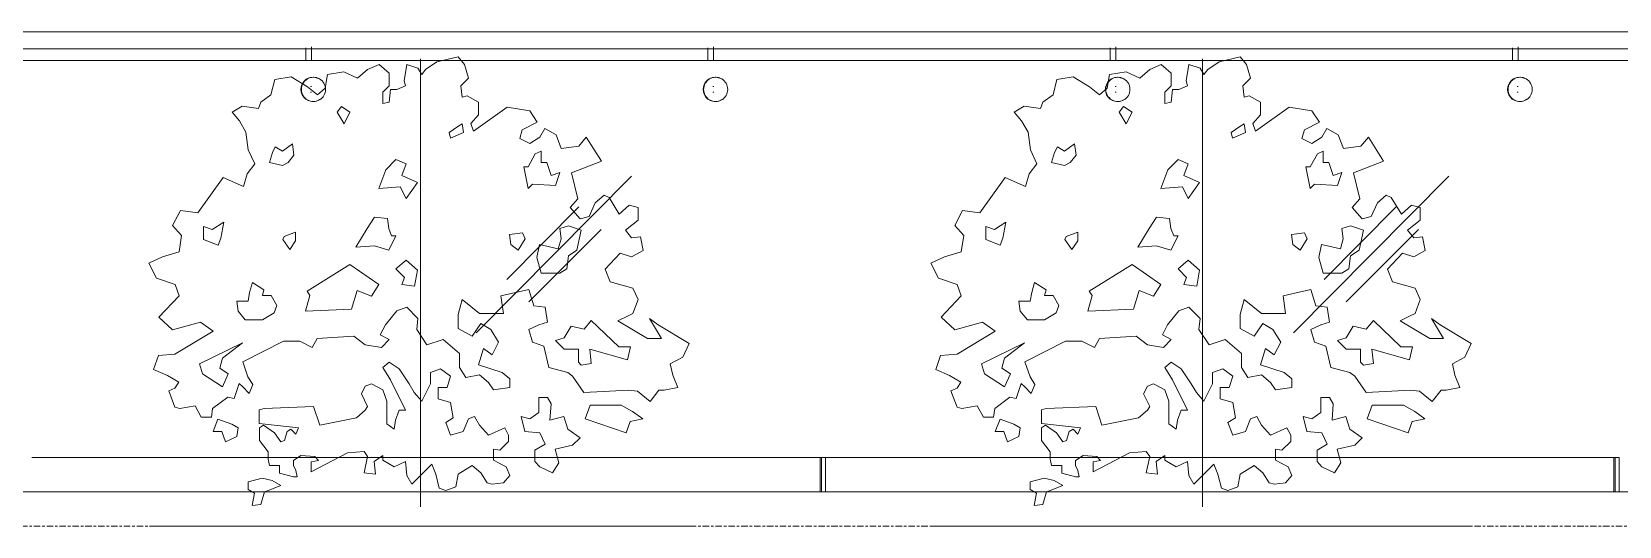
# Model space of a CAD drawing. Header units: millimetres. Extents: x -10599 to 108788, y -9455 to 93550.
# Drawn here: x 44720 to 48639, y 18600 to 19821 of the extents above; entities that cross this region are included whole.
import ezdxf

# ---------------------------------------------------------------- set-up
doc = ezdxf.new("R2010")
doc.units = ezdxf.units.MM
doc.linetypes.add('Centre', pattern=[31.75, 6.35, -4.7625, 15.875, -4.7625])
for name, color, linetype, lineweight in [('G-IMPT', 8, 'Continuous', 5), ('KINH', 152, 'Continuous', 5), ('L-SITE', 91, 'Continuous', 5), ('NET THAY 1', 41, 'Continuous', 5), ('NET THAY 2', 55, 'Continuous', 5), ('TRUC', 225, 'Continuous', 5)]:
    doc.layers.add(name, color=color, linetype=linetype, lineweight=lineweight)

# ---------------------------------------------------------------- blocks, each defined once
blk = doc.blocks.new('Railing - NBS_RailInfillPnl_Post-V79-MẶT ĐỨNG 1-14')
at = {"layer": 'NET THAY 2'}
for p, q in [((42747.3, 18685), (42747.3, 18770)), ((42760.3, 18770), (42750.4, 18770)), ((42750.4, 18770), (42750.4, 18685)), ((42760.3, 18685), (42760.3, 18770))]:
    blk.add_line(p, q, dxfattribs=at)
blk = doc.blocks.new('Railing - Railing-1506754-MẶT ĐỨNG 1-14')
at = {"layer": 'NET THAY 1'}
blk.add_line((41000.5, 18685), (58462.4, 18685), dxfattribs=at)
for p in [(3918.8, 0), (5878.2, 0)]:
    blk.add_blockref('Railing - NBS_RailInfillPnl_Post-V79-MẶT ĐỨNG 1-14', p)
blk = doc.blocks.new('Top Rail Type - Top Rail_Internal_-1506755-MẶT ĐỨNG 1-14')
at = {"layer": 'NET THAY 1'}
for p, q in [((41000.5, 19750), (58441, 19750)), ((44719.7, 18770), (46669.2, 18770)), ((46679.1, 18770), (48628.6, 18770))]:
    blk.add_line(p, q, dxfattribs=at)
blk = doc.blocks.new('Handrail Type - Handrail_Internal_-1506756-MẶT ĐỨNG 1-14')
at = {"layer": 'NET THAY 1'}
for p, q in [((58338.7, 19821.2), (41000.5, 19821.2)), ((41000.5, 19778.8), (58338.7, 19778.8))]:
    blk.add_line(p, q, dxfattribs=at)
blk = doc.blocks.new('ALB-RAILING 32 - ALB-BALUSTER-V83-MẶT ĐỨNG 1-14')
at = {"layer": 'NET THAY 1'}
for p, q in [((50360.5, 19781.6), (50360.5, 19750)), ((50374.5, 19750), (50374.5, 19783.8)), ((50375, 19685.8), (50372.7, 19685.8)), ((50379.6, 19708.8), (50378.5, 19708.8)), ((50372.7, 19671.8), (50375, 19671.8)), ((50378.5, 19648.8), (50379.6, 19648.8))]:
    blk.add_line(p, q, dxfattribs=at)
for centre, start_param, end_param in [((50378.5, 19678.8), 0, 1.570796), ((50378.5, 19678.8), 1.570796, 3.403392), ((50379.6, 19678.8), 4.712389, 7.853982), ((50379.6, 19678.8), 1.570796, 4.712389), ((50378.5, 19678.8), 5.832651, 6.210121), ((50378.5, 19678.8), 3.544542, 3.785841)]:
    blk.add_ellipse(centre, major_axis=(0, 30), ratio=0.992899, start_param=start_param, end_param=end_param, dxfattribs=at)
blk = doc.blocks.new('ALB-RAILING 32 - ALB-BALUSTER-V84-MẶT ĐỨNG 1-14')
at = {"layer": 'NET THAY 1'}
for p, q in [((46388.9, 19781.6), (46388.9, 19750)), ((46402.9, 19779.3), (46402.9, 19783.8)), ((46402.9, 19750), (46402.9, 19779)), ((46403.5, 19685.8), (46401.1, 19685.8)), ((46408, 19708.8), (46406.9, 19708.8)), ((46401.1, 19671.8), (46403.5, 19671.8)), ((46406.9, 19648.8), (46408, 19648.8))]:
    blk.add_line(p, q, dxfattribs=at)
for centre, start_param, end_param in [((46406.9, 19678.8), 0, 1.570796), ((46406.9, 19678.8), 1.570796, 3.403392), ((46408, 19678.8), 4.712389, 7.853982), ((46408, 19678.8), 1.570796, 4.712389), ((46406.9, 19678.8), 5.832651, 6.210121), ((46406.9, 19678.8), 3.544542, 3.785841)]:
    blk.add_ellipse(centre, major_axis=(0, 30), ratio=0.992899, start_param=start_param, end_param=end_param, dxfattribs=at)
blk = doc.blocks.new('ALB-RAILING 32 - ALB-BALUSTER-V85-MẶT ĐỨNG 1-14')
at = {"layer": 'NET THAY 1'}
for p, q in [((45396, 19781.6), (45396, 19750)), ((45410, 19779.3), (45410, 19783.8)), ((45410, 19750), (45410, 19779)), ((45410.6, 19685.8), (45408.2, 19685.8)), ((45415.1, 19708.8), (45414, 19708.8)), ((45408.2, 19671.8), (45410.6, 19671.8)), ((45414, 19648.8), (45415.1, 19648.8))]:
    blk.add_line(p, q, dxfattribs=at)
for centre, start_param, end_param in [((45414, 19678.8), 0, 1.570796), ((45414, 19678.8), 1.570796, 3.403392), ((45415.1, 19678.8), 4.712389, 7.853982), ((45415.1, 19678.8), 1.570796, 4.712389), ((45414, 19678.8), 5.832651, 6.210121), ((45414, 19678.8), 3.544542, 3.785841)]:
    blk.add_ellipse(centre, major_axis=(0, 30), ratio=0.992899, start_param=start_param, end_param=end_param, dxfattribs=at)
blk = doc.blocks.new('CAY XANH 1 - new block_dwg_110_植栽_中_高木 - 落葉1_φ4000_H5500-1445069-IDEA-4th Storey - Detail-V129-MẶT ĐỨNG 1-14')
at = {"layer": 'G-IMPT'}
for p, q in [((45010.4, 18600), (45190.6, 18600)), ((45018.7, 18600), (45154.3, 18600)), ((45060.6, 18600), (45151.9, 18600)), ((45154.5, 18600), (45212.2, 18600)), ((45193.5, 18600), (45252.5, 18600)), ((45203.9, 18600), (45331.9, 18600)), ((45337.5, 18600), (45391.2, 18600)), ((45457.1, 18600), (45441.3, 18600)), ((45550.4, 18600), (45553.7, 18600)), ((45767.3, 18600), (45803, 18600)), ((46325.2, 18600), (45782.2, 18600)), ((45967.2, 18600), (45865.6, 18600)), ((45975.5, 18600), (45890.2, 18600)), ((46048.5, 18600), (45936.1, 18600)), ((46109, 18600), (45983.2, 18600)), ((46282.8, 18600), (46035, 18600)), ((46302.4, 18600), (46079, 18600)), ((46345.9, 18600), (46198.8, 18600))]:
    blk.add_line(p, q, dxfattribs=at)
at = {"layer": 'G-IMPT', "flags": 128}
for points in [[(45018.9, 18600), (45194.4, 18600), (45310.6, 18600), (45364.1, 18600)], [(45031.1, 18600), (45157.9, 18600), (45266.7, 18600), (45397, 18600), (45538.9, 18600), (45476.2, 18600), (45377.2, 18600), (45230.8, 18600)], [(45170.5, 18600), (45284.5, 18600), (45211.9, 18600), (45183.9, 18600), (45115.9, 18600)], [(45116.6, 18600), (45314.6, 18600), (45410.2, 18600), (45538.9, 18600), (45680.7, 18600), (45679.1, 18600)], [(45131.1, 18600), (45284.5, 18600), (45238.6, 18600)], [(45155.6, 18600), (45263.7, 18600), (45319.7, 18600)], [(45284.5, 18600), (45464.7, 18600), (45263.4, 18600), (45156.5, 18600)], [(45382.1, 18600), (45406.1, 18600), (45431.7, 18600), (45284.5, 18600)], [(45448.6, 18600), (45456, 18600), (45497.7, 18600), (45431.7, 18600), (45349.2, 18600), (45296.4, 18600), (45292.7, 18600)], [(45390.1, 18600), (45445.2, 18600), (45477.1, 18600)], [(45452, 18600), (45527.3, 18600), (45464.7, 18600), (45390.5, 18600)], [(45497.7, 18600), (45581.8, 18600), (45464.7, 18600)], [(45573.1, 18600), (45611.4, 18600), (45608.2, 18600), (45527.3, 18600)], [(45533.2, 18600), (45553.7, 18600), (45680.7, 18600), (45581.8, 18600)], [(45608.2, 18600), (45679.1, 18600), (45695.6, 18600), (45693.9, 18600)], [(45706.3, 18600), (45739.3, 18600), (45736, 18600), (45698.1, 18600), (45623.8, 18600)], [(45629, 18600), (45690.6, 18600), (45762, 18600)], [(46330.6, 18600), (46188.8, 18600), (46084.8, 18600), (45939.7, 18600), (45680.7, 18600), (45677.4, 18600), (45690.6, 18600), (45677.4, 18600)], [(46131.9, 18600), (46022.9, 18600), (45890.2, 18600), (45809.4, 18600), (45680.7, 18600), (45783, 18600), (45770.6, 18600)], [(45684, 18600), (45797.4, 18600), (45975.5, 18600), (45992.6, 18600)], [(45851, 18600), (45770.6, 18600), (45764, 18600), (45736, 18600)], [(45750.2, 18600), (45755.9, 18600), (45760.1, 18600)], [(45834.5, 18600), (45762, 18600), (45755.9, 18600)], [(46306, 18600), (46146.4, 18600), (45929.8, 18600), (45783, 18600)], [(45901.6, 18600), (45865.6, 18600), (45803, 18600)], [(46217.7, 18600), (46040.6, 18600), (45809.4, 18600), (46037.4, 18600), (46141.3, 18600), (46313.4, 18600)], [(45840.9, 18600), (45834.5, 18600), (45857.1, 18600)], [(46162.6, 18600), (46080, 18600), (45992.9, 18600), (45851, 18600), (45910.4, 18600)], [(46230.4, 18600), (46111.2, 18600), (45994.1, 18600), (45929.8, 18600)], [(46196.2, 18600), (45939.7, 18600), (46096.8, 18600)], [(46195, 18600), (46096.8, 18600), (46187.5, 18600), (46341.5, 18600)]]:
    blk.add_lwpolyline(points, dxfattribs=at)
blk = doc.blocks.new('CAY XANH 1 - new block_dwg-V130-MẶT ĐỨNG 1-14')
blk.add_blockref('CAY XANH 1 - new block_dwg_110_植栽_中_高木 - 落葉1_φ4000_H5500-1445069-IDEA-4th Storey - Detail-V129-MẶT ĐỨNG 1-14', (0, 0))
blk = doc.blocks.new('CAY XANH 1 - CAY XANH_dwg-V118-MẶT ĐỨNG 1-14')
at = {"layer": 'G-IMPT', "flags": 128}
for points in [[(41357.7, 18915.9), (41342.4, 18919.1), (41304.9, 18891.1), (41301.8, 18869.4), (41276.9, 18869.4), (41261.6, 18897.4), (41224.1, 18891.1), (41212, 18894.2), (41196.7, 18934.4), (41212, 18940.7), (41221.5, 18956), (41193.5, 18971.9), (41159.2, 18987.2), (41171.3, 19021.5), (41212, 19024.7), (41306, 19082), (41274.8, 19103.6), (41206.2, 19085.2), (41172.4, 19116.3), (41222, 19169.2), (41212.5, 19197.2), (41166, 19212.5), (41147.5, 19250), (41181.3, 19265.3), (41222, 19277.5), (41228.3, 19318.1), (41206.2, 19343), (41225.2, 19380), (41268.5, 19374.1), (41331.1, 19461.3), (41380.8, 19439.1), (41389.8, 19470.3), (41408.8, 19495.1), (41392.9, 19529.5), (41387.1, 19572.8), (41371.3, 19600.8), (41352.8, 19622.5), (41377.6, 19637.8), (41417.8, 19632), (41424.1, 19647.3), (41448.9, 19665.8), (41458.4, 19703.3), (41498.6, 19709.6), (41538.7, 19684.8), (41563.5, 19665.8), (41582.5, 19681.6), (41588.3, 19715.5), (41629, 19721.8), (41662.8, 19706.5), (41687.6, 19728.1), (41715.6, 19740.3), (41740.4, 19718.6), (41740.4, 19687.4), (41725.1, 19672.1), (41725.1, 19644.1), (41740.4, 19647.3), (41743.6, 19678.5), (41759.4, 19678.5), (41781.1, 19687.4), (41777.9, 19700.1), (41784.3, 19740.3), (41811.7, 19731.3), (41821.2, 19715.5), (41830.7, 19728.1), (41858.7, 19746.6), (41911, 19759.3), (41926.8, 19740.3), (41936.3, 19706.5), (41917.3, 19687.4), (41920.5, 19660), (41933.2, 19662.6), (41961.2, 19647.3), (41961.2, 19616.1), (41942.2, 19594.5), (41948.5, 19576), (42031.9, 19635.1), (42087.9, 19625.6), (42106.4, 19598.2), (42069.4, 19579.1), (42063.1, 19557.5), (42087.9, 19545.3), (42112.7, 19560.7), (42124.9, 19582.3), (42152.9, 19567), (42165.5, 19532.7), (42208.9, 19539), (42227.3, 19560.7), (42264.8, 19501.5), (42190.9, 19473), (42206.2, 19408.5), (42187.2, 19386.8), (42212, 19358.8), (42234.2, 19364.6), (42249.5, 19399), (42271.2, 19417.5), (42283.8, 19411.7), (42308.7, 19371), (42333.5, 19392.6), (42355.1, 19386.8), (42355.1, 19355.7), (42324, 19330.8), (42339.3, 19312.3), (42360.9, 19315), (42367.3, 19281.2), (42339.3, 19265.3), (42311.3, 19274.8), (42274.3, 19234.7), (42286.5, 19203.5), (42342.5, 19188.2), (42355.1, 19160.2), (42342.5, 19125.8), (42330.3, 19119.5), (42305.5, 19107.4), (42378.7, 19063.8), (42413, 19063.8), (42383.1, 19113.2), (42404.8, 19097.8), (42481.1, 19051.1), (42465.8, 19017.3), (42434.6, 19001.4), (42441, 18973.4), (42453.1, 18942.8), (42419.3, 18936.4), (42406.6, 18936.4), (42385, 18908.4), (42353.8, 18933.3), (42332.2, 18936.4), (42221.5, 18930.4), (42193.5, 18970.5), (42181.4, 18980), (42134.9, 18992.2), (42122.2, 19045), (42094.3, 19054.5), (42085.3, 19085.7), (42110.1, 19097.8), (42131.7, 19104.2), (42125.4, 19141.2), (42097.4, 19144.3), (42085.3, 19185), (42016.6, 19169.2), (42023, 19125.8), (41963.8, 19125.8), (41920.5, 19160.2), (41911, 19122.7), (41911, 19088.3), (41945.3, 19069.8), (41967, 19101), (41991.8, 19085.7), (42010.8, 19054.5), (41995, 19023.4), (41973.3, 19038.7), (41961.2, 18998.5), (42019.8, 18980), (42038.3, 18964.2), (42038.3, 18942.5), (41998.1, 18936.7), (41986, 18955.2), (41963.8, 18973.7), (41930, 18967.3), (41914.2, 18992.2), (41914.2, 19026.5), (41874, 19060.9), (41833.9, 19048.2), (41809.1, 19085.7), (41811.7, 19113.2), (41784.3, 19141.2), (41759.4, 19132.2), (41731.4, 19097.8), (41718.8, 19073), (41740.4, 19060.9), (41721.9, 19041.8), (41681.8, 19048.2), (41653.8, 19069.8), (41563.2, 19063.5), (41551, 19041.8), (41519.9, 19057.2), (41479.7, 19057.2), (41379.4, 19005.7), (41392.1, 18968.7), (41404.2, 18950.2), (41395.2, 18928), (41379.4, 18943.9), (41370.5, 18952.8)], [(41644, 19622.4), (41622.7, 19636.6), (41612.1, 19622.4), (41629.8, 19594)], [(41909.9, 19586.9), (41920.6, 19594), (41924.1, 19572.7), (41892.2, 19558.5), (41888.7, 19572.7)], [(41505.7, 19516), (41502.2, 19544.3), (41477.3, 19526.6), (41459.6, 19537.2), (41452.5, 19523), (41445.4, 19498.2), (41477.3, 19491.1), (41491.5, 19498.2)], [(42101.4, 19519.5), (42115.6, 19526.6), (42115.6, 19498.2), (42129.8, 19498.2), (42140.4, 19466.3), (42161.7, 19473.4), (42151, 19441.5), (42094.3, 19445), (42083.7, 19434.4), (42073, 19487.6), (42083.7, 19487.6)], [(41732.6, 19480.5), (41757.5, 19505.3), (41782.3, 19494.7), (41771.6, 19466.3), (41810.6, 19448.6), (41782.3, 19409.5), (41768.1, 19437.9), (41714.9, 19434.4)], [(41686.5, 19335), (41704.3, 19363.4), (41736.2, 19359.9), (41739.7, 19335), (41746.8, 19317.3), (41757.5, 19317.3), (41739.7, 19281.8), (41704.3, 19292.5), (41658.2, 19288.9)], [(41282.7, 19308.2), (41282.7, 19340.1), (41304, 19333), (41332.4, 19350.7), (41325.3, 19311.7), (41318.2, 19294)], [(41481.3, 19315.3), (41477.8, 19308.2), (41495.5, 19283.3), (41509.7, 19304.6), (41509.7, 19325.9)], [(42041.1, 19296), (42037.6, 19320.9), (42069.5, 19324.4), (42076.6, 19310.2), (42058.9, 19281.8)], [(42105, 19264.1), (42112, 19296), (42158.1, 19285.4), (42165.2, 19310.2), (42161.7, 19335), (42183, 19342.1), (42214.9, 19331.5), (42204.2, 19281.8), (42183, 19267.6), (42179.4, 19235.7), (42161.7, 19225.1), (42115.6, 19225.1)], [(41697.2, 19168.3), (41714.9, 19196.7), (41644, 19246.4), (41538, 19180.5), (41545.1, 19169.8), (41534.5, 19130.8), (41647.5, 19136.4), (41661.7, 19182.5)], [(41803.6, 19193.2), (41810.6, 19232.2), (41782.3, 19257), (41757.5, 19235.7), (41778.7, 19214.4), (41771.6, 19196.7)], [(41428.1, 19169.8), (41449.4, 19169.8), (41463.6, 19145), (41456.5, 19127.2), (41428.1, 19109.5), (41385.6, 19109.5), (41367.8, 19130.8), (41364.3, 19155.6), (41392.7, 19155.6), (41396.2, 19176.9), (41403.3, 19201.7), (41431.7, 19184)], [(42172.3, 19065.4), (42190.1, 19093.8), (42222, 19086.7), (42239.7, 19108), (42307.8, 19043.1), (42336.2, 19043.1), (42329.1, 19011.2), (42236.1, 19037.1), (42239.7, 19001.6), (42214.9, 18998), (42207.8, 19005.1), (42207.8, 19037.1), (42172.3, 19037.1), (42151, 19058.4)], [(41279.8, 18976.1), (41272.7, 19000.9), (41378.5, 19052.8), (41329.4, 19015.1), (41322.4, 18990.3), (41343.6, 18976.1), (41329.4, 18944.2)], [(41556.8, 18771.9), (41523, 18775), (41504.5, 18762.3), (41504.5, 18750.2), (41510.4, 18737.5), (41513.5, 18722.2), (41504.5, 18722.2), (41470.2, 18731.2), (41470.2, 18750.2), (41445.4, 18750.2), (41442.2, 18765.5), (41442.2, 18784), (41420.6, 18812), (41420.6, 18843.2), (41430.1, 18849.5), (41457.5, 18830.5), (41473.4, 18808.8), (41482.4, 18812), (41488.7, 18833.7), (41498.2, 18840), (41510.4, 18827.3), (41516.7, 18843.2), (41420.1, 18853.5), (41420.1, 18887.9), (41432.2, 18891.1), (41554.2, 18896), (41569.5, 18849.5), (41660.2, 18868), (41681.8, 18887), (41687.6, 18896), (41672.3, 18927.2), (41681.8, 18945.7), (41697.1, 18952), (41725.1, 18936.7), (41734.6, 18908.7), (41734.6, 18874.4), (41734.6, 18852.7), (41753.1, 18840), (41756.3, 18862.2), (41765.2, 18887), (41781.1, 18887), (41743.6, 18961.5), (41725.1, 18992.2), (41740.4, 19004.9), (41765.2, 18989), (41790.1, 18952), (41802.7, 18930.4), (41821.2, 18908.7), (41842.9, 18952), (41842.9, 18980), (41867.7, 18989), (41892.5, 18970.5), (41883.5, 18942.5), (41861.4, 18942.5), (41861.4, 18914.5), (41892.5, 18905.5), (41898.9, 18868), (41880.4, 18855.9), (41892.5, 18824.7), (41923.7, 18834.2), (41936.3, 18864.9), (41951.7, 18871.2), (41963.8, 18849.5), (41986, 18824.7), (42026.1, 18843.2), (42035.6, 18824.7), (42035.6, 18809.4), (42013.5, 18787.7), (41998.1, 18790.4), (41998.1, 18762.9), (42029.3, 18747), (42038.3, 18725.4), (42023, 18706.9), (41995, 18703.7), (41982.8, 18706.9), (41967, 18731.7), (41945.3, 18750.2), (41911, 18728.5), (41905.2, 18697.4), (41880.4, 18688.4), (41864.5, 18694.2), (41855.5, 18728.5), (41846, 18753.4), (41824.4, 18731.7), (41796.4, 18703.7), (41784.3, 18725.4), (41781.1, 18759.7), (41753.1, 18747), (41725.1, 18762.9), (41725.1, 18775), (41703.5, 18759.7), (41706.6, 18728.5), (41678.6, 18731.7), (41687.6, 18771.9), (41678.6, 18784.6), (41638, 18781.4), (41547.9, 18734.3), (41547.9, 18759.2), (41566.3, 18762.3)], [(42140.7, 18902.4), (42131.7, 18917.7), (42110.1, 18917.7), (42110.1, 18880.7), (42087.9, 18864.9), (42066.3, 18871.2), (42075.8, 18834.2), (42112.7, 18831), (42125.4, 18803), (42100.6, 18787.7), (42100.6, 18759.7), (42112.7, 18747), (42143.9, 18731.7), (42159.7, 18756.5), (42150.2, 18790.4), (42193.5, 18799.9), (42212, 18818.4), (42181.4, 18840), (42171.9, 18871.2), (42137.6, 18862.2)], [(42313.7, 18898.9), (42236.8, 18899.2), (42224.7, 18864.9), (42325.8, 18830.8), (42335.4, 18858.8), (42366.5, 18865.1), (42341.7, 18883.6)], [(41352.5, 18852.2), (41318.1, 18864.8), (41306, 18833.7), (41327.6, 18833.7), (41336.6, 18808.8), (41364.6, 18821.5), (41367.8, 18843.2)], [(41451.7, 18712.7), (41426.9, 18719), (41392.6, 18709.5), (41392.6, 18691), (41407.9, 18681.5), (41402.1, 18650.9), (41423.7, 18653.5), (41432.7, 18684.7), (41442.2, 18687.9), (41473.4, 18700.5)]]:
    blk.add_lwpolyline(points, close=True, dxfattribs=at)
blk = doc.blocks.new('CAY XANH 1 - CAY XANH_dwg-V131-MẶT ĐỨNG 1-14')
at = {"layer": 'G-IMPT'}
for p, q in [((45679.3, 19483), (45679.3, 19514.9)), ((45679.3, 19221.1), (45679.3, 19260.1)), ((45679.3, 18899.2), (45679.3, 18914.4))]:
    blk.add_line(p, q, dxfattribs=at)
at = {"layer": 'G-IMPT', "flags": 128}
for points in [[(45679.3, 19673.5), (45679.3, 19682.4), (45679.3, 19695.1), (45679.3, 19735.2), (45679.3, 19726.2), (45679.3, 19710.4), (45679.3, 19723), (45679.3, 19741.5), (45679.3, 19754.1), (45679.3, 19735.2), (45679.3, 19701.4), (45679.3, 19682.4), (45679.3, 19655), (45679.3, 19657.7), (45679.3, 19642.4), (45679.3, 19611.3), (45679.3, 19589.7), (45679.3, 19571.2), (45679.3, 19630.3), (45679.3, 19620.8), (45679.3, 19593.4), (45679.3, 19574.4), (45679.3, 19552.8), (45679.3, 19540.6), (45679.3, 19555.9), (45679.3, 19577.5), (45679.3, 19562.3), (45679.3, 19528), (45679.3, 19534.3), (45679.3, 19555.9), (45679.3, 19496.9), (45679.3, 19468.4), (45679.3, 19404.1), (45679.3, 19382.5), (45679.3, 19354.6), (45679.3, 19360.4), (45679.3, 19394.6), (45679.3, 19413.1), (45679.3, 19407.3), (45679.3, 19366.7), (45679.3, 19388.3), (45679.3, 19382.5), (45679.3, 19351.4), (45679.3, 19326.6), (45679.3, 19308.2), (45679.3, 19310.8), (45679.3, 19277.1), (45679.3, 19261.3), (45679.3, 19270.8), (45679.3, 19230.7), (45679.3, 19199.6), (45679.3, 19184.3), (45679.3, 19156.4), (45679.3, 19122.1), (45679.3, 19115.8), (45679.3, 19103.7), (45679.3, 19060.2)], [(45679.3, 19620.9), (45679.3, 19632.9), (45679.3, 19627.1), (45679.3, 19642.4), (45679.3, 19660.8), (45679.3, 19698.3), (45679.3, 19704.6), (45679.3, 19679.8), (45679.3, 19660.8), (45679.3, 19676.6), (45679.3, 19710.4), (45679.3, 19716.7), (45679.3, 19701.4), (45679.3, 19723), (45679.3, 19735.2), (45679.3, 19713.5), (45679.3, 19682.4), (45679.3, 19667.2), (45679.3, 19639.2), (45679.3, 19642.4), (45679.3, 19673.5)], [(45679.3, 19444.8), (45679.3, 19434.7), (45679.3, 19465.8), (45679.3, 19490.6), (45679.3, 19524.8), (45679.3, 19568.1), (45679.3, 19596), (45679.3, 19611.4)], [(45679.3, 19514.9), (45679.3, 19522), (45679.3, 19493.6)], [(45679.3, 19493.6), (45679.3, 19461.8), (45679.3, 19468.9), (45679.3, 19437), (45679.3, 19440.6), (45679.3, 19429.9), (45679.3, 19483)], [(45679.3, 19330.8), (45679.3, 19359.2), (45679.3, 19355.6), (45679.3, 19330.8), (45679.3, 19313.1)], [(45679.3, 19260.1), (45679.3, 19291.9), (45679.3, 19281.3), (45679.3, 19306.1), (45679.3, 19330.8), (45679.3, 19337.9), (45679.3, 19327.3), (45679.3, 19277.8), (45679.3, 19263.6), (45679.3, 19231.7), (45679.3, 19221.1)], [(45679.3, 19313.1), (45679.3, 19277.8), (45679.3, 19288.4), (45679.3, 19284.8), (45679.3, 19330.8)], [(45679.3, 19151.8), (45679.3, 19173.1), (45679.3, 19197.8), (45679.3, 19180.1), (45679.3, 19166)], [(45679.3, 18933.1), (45679.3, 18905.2), (45679.3, 18930), (45679.3, 18933.1), (45679.3, 18927.1), (45679.3, 18967.2), (45679.3, 18976.6), (45679.3, 18988.8), (45679.3, 19041.5), (45679.3, 19051), (45679.3, 19082.1), (45679.3, 19094.2), (45679.3, 19100.5), (45679.3, 19137.4), (45679.3, 19140.6), (45679.3, 19181.2), (45679.3, 19165.3), (45679.3, 19122.1)], [(45679.3, 19166), (45679.3, 19141.2), (45679.3, 19123.5), (45679.3, 19105.8)], [(45679.3, 19122.1), (45679.3, 19156.4), (45679.3, 19119), (45679.3, 19084.7), (45679.3, 19066.2), (45679.3, 19097.3), (45679.3, 19082.1), (45679.3, 19051), (45679.3, 19019.9), (45679.3, 19035.1), (45679.3, 18995.1), (45679.3, 18976.6), (45679.3, 18960.8), (45679.3, 18939.2), (45679.3, 18933.4), (45679.3, 18951.9), (45679.3, 18970.3), (45679.3, 18964), (45679.3, 18988.8), (45679.3, 19023), (45679.3, 19057.3), (45679.3, 19044.6), (45679.3, 19082.1), (45679.3, 19109.5), (45679.3, 19137.4), (45679.3, 19128.4), (45679.3, 19094.2), (45679.3, 19069.4), (45679.3, 19057.3), (45679.3, 19038.3), (45679.3, 19044.6), (45679.3, 19066.2), (45679.3, 19059.9), (45679.3, 19038.3), (45679.3, 19053.6)], [(45679.3, 19105.8), (45679.3, 19127.1), (45679.3, 19151.8)], [(45679.3, 19060.2), (45679.3, 19109.5), (45679.3, 19094.2), (45679.3, 19047.5), (45679.3, 19013.8), (45679.3, 18998), (45679.3, 18970), (45679.3, 18939.5), (45679.3, 18933.1)], [(45679.3, 19061.9), (45679.3, 19090.2), (45679.3, 19083.1), (45679.3, 19104.3), (45679.3, 19039.6)], [(45679.3, 19033.5), (45679.3, 19054.8), (45679.3, 19061.9)], [(45679.3, 19053.6), (45679.3, 19002.3), (45679.3, 18965.4), (45679.3, 18946.9), (45679.3, 18924.8), (45679.3, 18940.6), (45679.3, 18949.4), (45679.3, 18912.6)], [(45679.3, 19039.3), (45679.3, 19049.2), (45679.3, 19033.6)], [(45679.3, 19039.6), (45679.3, 19007.8), (45679.3, 19033.5), (45679.3, 18998.2), (45679.3, 18994.6), (45679.3, 19001.7), (45679.3, 19033.5)], [(45679.3, 18883.9), (45679.3, 18958.2), (45679.3, 18988.8), (45679.3, 19001.4), (45679.3, 18985.6), (45679.3, 18948.7), (45679.3, 18927.1), (45679.3, 18905.5), (45679.3, 18948.7), (45679.3, 18976.6), (45679.3, 18985.6), (45679.3, 18967.2), (45679.3, 18939.2)], [(45679.3, 18747.3), (45679.3, 18762.6), (45679.3, 18781.1), (45679.3, 18809), (45679.3, 18840.1), (45679.3, 18846.4), (45679.3, 18827.5), (45679.3, 18805.8), (45679.3, 18809), (45679.3, 18830.6), (45679.3, 18836.9), (45679.3, 18824.3), (45679.3, 18840.1), (45679.3, 18850.4), (45679.3, 18884.7), (45679.3, 18887.9), (45679.3, 18892.8), (45679.3, 18846.4), (45679.3, 18864.9), (45679.3, 18883.9), (45679.3, 18892.8), (45679.3, 18923.9), (45679.3, 18942.4), (45679.3, 18948.7), (45679.3, 18933.4), (45679.3, 18905.5), (45679.3, 18871.2), (45679.3, 18849.6), (45679.3, 18837), (45679.3, 18859.1), (45679.3, 18883.9)], [(45679.3, 18939.2), (45679.3, 18911.3), (45679.3, 18902.3), (45679.3, 18864.9), (45679.3, 18852.8), (45679.3, 18821.7), (45679.3, 18831.2), (45679.3, 18861.7), (45679.3, 18868.1), (45679.3, 18846.4), (45679.3, 18821.7), (45679.3, 18840.1), (45679.3, 18821.7), (45679.3, 18806.4), (45679.3, 18784.8), (45679.3, 18787.4), (45679.3, 18760), (45679.3, 18744.2), (45679.3, 18722.6), (45679.3, 18704.1), (45679.3, 18701), (45679.3, 18704.1), (45679.3, 18728.9), (45679.3, 18747.3), (45679.3, 18725.7), (45679.3, 18694.6), (45679.3, 18685.7), (45679.3, 18691.5), (45679.3, 18725.7), (45679.3, 18750.5), (45679.3, 18728.9), (45679.3, 18701), (45679.3, 18722.6), (45679.3, 18756.8), (45679.3, 18744.2), (45679.3, 18760), (45679.3, 18772.1), (45679.3, 18756.8), (45679.3, 18725.7), (45679.3, 18728.9), (45679.3, 18769), (45679.3, 18781.6), (45679.3, 18778.4), (45679.3, 18731.5), (45679.3, 18756.3), (45679.3, 18759.5), (45679.3, 18768.9)], [(45679.3, 18914.4), (45679.3, 18877.5), (45679.3, 18861.7), (45679.3, 18868.1), (45679.3, 18831.2), (45679.3, 18828), (45679.3, 18800.1), (45679.3, 18784.8), (45679.3, 18756.8), (45679.3, 18744.2), (45679.3, 18728.9), (45679.3, 18753.7), (45679.3, 18787.4), (45679.3, 18796.9), (45679.3, 18815.3), (45679.3, 18837), (45679.3, 18868.1), (45679.3, 18859.1), (45679.3, 18899.2)], [(45679.3, 18815.6), (45679.3, 18818.5), (45679.3, 18840.1), (45679.3, 18845.7)], [(45679.3, 18768.9), (45679.3, 18772.1), (45679.3, 18759.5), (45679.3, 18747.3), (45679.3, 18734.7), (45679.3, 18719.4)], [(45679.3, 18719.4), (45679.3, 18728.4), (45679.3, 18747.3)]]:
    blk.add_lwpolyline(points, dxfattribs=at)
for points in [[(45679.3, 19617.5), (45679.3, 19631.7), (45679.3, 19617.5), (45679.3, 19589.2)], [(45679.3, 19582.1), (45679.3, 19589.2), (45679.3, 19568), (45679.3, 19553.8), (45679.3, 19568)], [(45679.3, 19511.3), (45679.3, 19539.7), (45679.3, 19522), (45679.3, 19532.6), (45679.3, 19518.4), (45679.3, 19493.6), (45679.3, 19486.6), (45679.3, 19493.6)], [(45679.3, 19475.9), (45679.3, 19500.7), (45679.3, 19490.1), (45679.3, 19461.8), (45679.3, 19444.1), (45679.3, 19405.2), (45679.3, 19433.5), (45679.3, 19429.9)], [(45679.3, 19311.1), (45679.3, 19304), (45679.3, 19279.2), (45679.3, 19300.5), (45679.3, 19321.7)], [(45679.3, 19291.9), (45679.3, 19316.7), (45679.3, 19320.2), (45679.3, 19306.1), (45679.3, 19277.8)], [(45679.3, 19189.3), (45679.3, 19228.2), (45679.3, 19253), (45679.3, 19231.7), (45679.3, 19210.5), (45679.3, 19192.8)], [(45679.3, 19164.5), (45679.3, 19192.8), (45679.3, 19242.4), (45679.3, 19176.6), (45679.3, 19166), (45679.3, 19127.1), (45679.3, 19132.6), (45679.3, 19178.7)], [(45679.3, 18895.7), (45679.3, 18896), (45679.3, 18861.7), (45679.3, 18827.7), (45679.3, 18855.7), (45679.3, 18862), (45679.3, 18880.4)], [(45679.3, 18709.9), (45679.3, 18716.2), (45679.3, 18706.7), (45679.3, 18688.3), (45679.3, 18678.8), (45679.3, 18648.2), (45679.3, 18650.9), (45679.3, 18682), (45679.3, 18685.1), (45679.3, 18697.8)]]:
    blk.add_lwpolyline(points, close=True, dxfattribs=at)
blk = doc.blocks.new('CAY XANH 1 - CAY XANH 1-V132-MẶT ĐỨNG 1-14')
for name, p in [('CAY XANH 1 - CAY XANH_dwg-V118-MẶT ĐỨNG 1-14', (3861.3, 0)), ('CAY XANH 1 - CAY XANH_dwg-V131-MẶT ĐỨNG 1-14', (0, 0)), ('CAY XANH 1 - new block_dwg-V130-MẶT ĐỨNG 1-14', (0, 0))]:
    blk.add_blockref(name, p)
blk = doc.blocks.new('CAY XANH 1 - new block_dwg_110_植栽_中_高木 - 落葉1_φ4000_H5500-1445069-IDEA-4th Storey - Detail-V133-MẶT ĐỨNG 1-14')
at = {"layer": 'G-IMPT'}
for p, q in [((46941.1, 18600), (47121.2, 18600)), ((46949.4, 18600), (47084.9, 18600)), ((46991.2, 18600), (47082.5, 18600)), ((47085.1, 18600), (47142.8, 18600)), ((47124.2, 18600), (47183.1, 18600)), ((47134.5, 18600), (47262.5, 18600)), ((47268.1, 18600), (47321.8, 18600)), ((47387.8, 18600), (47372, 18600)), ((47481.1, 18600), (47484.4, 18600)), ((47698, 18600), (47733.6, 18600)), ((48255.9, 18600), (47712.9, 18600)), ((47897.8, 18600), (47796.3, 18600)), ((47906.1, 18600), (47820.9, 18600)), ((47979.1, 18600), (47866.7, 18600)), ((48039.6, 18600), (47913.8, 18600)), ((48213.5, 18600), (47965.7, 18600)), ((48233.1, 18600), (48009.6, 18600)), ((48276.5, 18600), (48129.4, 18600))]:
    blk.add_line(p, q, dxfattribs=at)
at = {"layer": 'G-IMPT', "flags": 128}
for points in [[(46949.5, 18600), (47125.1, 18600), (47241.2, 18600), (47294.7, 18600)], [(46961.7, 18600), (47088.5, 18600), (47197.4, 18600), (47327.7, 18600), (47469.5, 18600), (47406.9, 18600), (47307.9, 18600), (47161.4, 18600)], [(47101.2, 18600), (47215.1, 18600), (47142.5, 18600), (47114.5, 18600), (47046.6, 18600)], [(47047.3, 18600), (47245.2, 18600), (47340.9, 18600), (47469.5, 18600), (47611.4, 18600), (47609.7, 18600)], [(47061.7, 18600), (47215.1, 18600), (47169.2, 18600)], [(47086.3, 18600), (47194.3, 18600), (47250.4, 18600)], [(47215.1, 18600), (47395.3, 18600), (47194.1, 18600), (47087.1, 18600)], [(47312.7, 18600), (47336.8, 18600), (47362.3, 18600), (47215.1, 18600)], [(47379.2, 18600), (47386.7, 18600), (47428.3, 18600), (47362.3, 18600), (47279.9, 18600), (47227.1, 18600), (47223.3, 18600)], [(47320.8, 18600), (47375.8, 18600), (47407.7, 18600)], [(47382.6, 18600), (47458, 18600), (47395.3, 18600), (47321.2, 18600)], [(47428.3, 18600), (47512.4, 18600), (47395.3, 18600)], [(47503.7, 18600), (47542, 18600), (47538.8, 18600), (47458, 18600)], [(47463.8, 18600), (47484.4, 18600), (47611.4, 18600), (47512.4, 18600)], [(47538.8, 18600), (47609.7, 18600), (47626.2, 18600), (47624.6, 18600)], [(47636.9, 18600), (47670, 18600), (47666.6, 18600), (47628.7, 18600), (47554.5, 18600)], [(47559.6, 18600), (47621.3, 18600), (47692.6, 18600)], [(48261.2, 18600), (48119.4, 18600), (48015.5, 18600), (47870.3, 18600), (47611.4, 18600), (47608.1, 18600), (47621.3, 18600), (47608.1, 18600)], [(48062.5, 18600), (47953.6, 18600), (47820.9, 18600), (47740, 18600), (47611.4, 18600), (47713.6, 18600), (47701.3, 18600)], [(47614.7, 18600), (47728, 18600), (47906.1, 18600), (47923.3, 18600)], [(47781.7, 18600), (47701.3, 18600), (47694.7, 18600), (47666.6, 18600)], [(47680.8, 18600), (47686.6, 18600), (47690.8, 18600)], [(47765.2, 18600), (47692.6, 18600), (47686.6, 18600)], [(48236.7, 18600), (48077, 18600), (47860.4, 18600), (47713.6, 18600)], [(47832.2, 18600), (47796.3, 18600), (47733.6, 18600)], [(48148.4, 18600), (47971.2, 18600), (47740, 18600), (47968.1, 18600), (48072, 18600), (48244, 18600)], [(47771.6, 18600), (47765.2, 18600), (47787.8, 18600)], [(48093.2, 18600), (48010.6, 18600), (47923.5, 18600), (47781.7, 18600), (47841.1, 18600)], [(48161, 18600), (48041.9, 18600), (47924.8, 18600), (47860.4, 18600)], [(48126.8, 18600), (47870.3, 18600), (48027.4, 18600)], [(48125.6, 18600), (48027.4, 18600), (48118.2, 18600), (48272.1, 18600)]]:
    blk.add_lwpolyline(points, dxfattribs=at)
blk = doc.blocks.new('CAY XANH 1 - new block_dwg-V134-MẶT ĐỨNG 1-14')
blk.add_blockref('CAY XANH 1 - new block_dwg_110_植栽_中_高木 - 落葉1_φ4000_H5500-1445069-IDEA-4th Storey - Detail-V133-MẶT ĐỨNG 1-14', (0, 0))
blk = doc.blocks.new('CAY XANH 1 - CAY XANH_dwg-V135-MẶT ĐỨNG 1-14')
at = {"layer": 'G-IMPT'}
for p, q in [((47609.9, 19483), (47609.9, 19514.9)), ((47609.9, 19221.1), (47609.9, 19260.1)), ((47609.9, 18899.2), (47609.9, 18914.4))]:
    blk.add_line(p, q, dxfattribs=at)
at = {"layer": 'G-IMPT', "flags": 128}
for points in [[(47609.9, 19673.5), (47609.9, 19682.4), (47609.9, 19695.1), (47609.9, 19735.2), (47609.9, 19726.2), (47609.9, 19710.4), (47609.9, 19723), (47609.9, 19741.5), (47609.9, 19754.1), (47609.9, 19735.2), (47609.9, 19701.4), (47609.9, 19682.4), (47609.9, 19655), (47609.9, 19657.7), (47609.9, 19642.4), (47609.9, 19611.3), (47609.9, 19589.7), (47609.9, 19571.2), (47609.9, 19630.3), (47609.9, 19620.8), (47609.9, 19593.4), (47609.9, 19574.4), (47609.9, 19552.8), (47609.9, 19540.6), (47609.9, 19555.9), (47609.9, 19577.5), (47609.9, 19562.3), (47609.9, 19528), (47609.9, 19534.3), (47609.9, 19555.9), (47609.9, 19496.9), (47609.9, 19468.4), (47609.9, 19404.1), (47609.9, 19382.5), (47609.9, 19354.6), (47609.9, 19360.4), (47609.9, 19394.6), (47609.9, 19413.1), (47609.9, 19407.3), (47609.9, 19366.7), (47609.9, 19388.3), (47609.9, 19382.5), (47609.9, 19351.4), (47609.9, 19326.6), (47609.9, 19308.2), (47609.9, 19310.8), (47609.9, 19277.1), (47609.9, 19261.3), (47609.9, 19270.8), (47609.9, 19230.7), (47609.9, 19199.6), (47609.9, 19184.3), (47609.9, 19156.4), (47609.9, 19122.1), (47609.9, 19115.8), (47609.9, 19103.7), (47609.9, 19060.2)], [(47609.9, 19620.9), (47609.9, 19632.9), (47609.9, 19627.1), (47609.9, 19642.4), (47609.9, 19660.8), (47609.9, 19698.3), (47609.9, 19704.6), (47609.9, 19679.8), (47609.9, 19660.8), (47609.9, 19676.6), (47609.9, 19710.4), (47609.9, 19716.7), (47609.9, 19701.4), (47609.9, 19723), (47609.9, 19735.2), (47609.9, 19713.5), (47609.9, 19682.4), (47609.9, 19667.2), (47609.9, 19639.2), (47609.9, 19642.4), (47609.9, 19673.5)], [(47609.9, 19444.8), (47609.9, 19434.7), (47609.9, 19465.8), (47609.9, 19490.6), (47609.9, 19524.8), (47609.9, 19568.1), (47609.9, 19596), (47609.9, 19611.4)], [(47609.9, 19514.9), (47609.9, 19522), (47609.9, 19493.6)], [(47609.9, 19493.6), (47609.9, 19461.8), (47609.9, 19468.9), (47609.9, 19437), (47609.9, 19440.6), (47609.9, 19429.9), (47609.9, 19483)], [(47609.9, 19330.8), (47609.9, 19359.2), (47609.9, 19355.6), (47609.9, 19330.8), (47609.9, 19313.1)], [(47609.9, 19260.1), (47609.9, 19291.9), (47609.9, 19281.3), (47609.9, 19306.1), (47609.9, 19330.8), (47609.9, 19337.9), (47609.9, 19327.3), (47609.9, 19277.8), (47609.9, 19263.6), (47609.9, 19231.7), (47609.9, 19221.1)], [(47609.9, 19313.1), (47609.9, 19277.8), (47609.9, 19288.4), (47609.9, 19284.8), (47609.9, 19330.8)], [(47609.9, 19151.8), (47609.9, 19173.1), (47609.9, 19197.8), (47609.9, 19180.1), (47609.9, 19166)], [(47609.9, 18933.1), (47609.9, 18905.2), (47609.9, 18930), (47609.9, 18933.1), (47609.9, 18927.1), (47609.9, 18967.2), (47609.9, 18976.6), (47609.9, 18988.8), (47609.9, 19041.5), (47609.9, 19051), (47609.9, 19082.1), (47609.9, 19094.2), (47609.9, 19100.5), (47609.9, 19137.4), (47609.9, 19140.6), (47609.9, 19181.2), (47609.9, 19165.3), (47609.9, 19122.1)], [(47609.9, 19166), (47609.9, 19141.2), (47609.9, 19123.5), (47609.9, 19105.8)], [(47609.9, 19122.1), (47609.9, 19156.4), (47609.9, 19119), (47609.9, 19084.7), (47609.9, 19066.2), (47609.9, 19097.3), (47609.9, 19082.1), (47609.9, 19051), (47609.9, 19019.9), (47609.9, 19035.1), (47609.9, 18995.1), (47609.9, 18976.6), (47609.9, 18960.8), (47609.9, 18939.2), (47609.9, 18933.4), (47609.9, 18951.9), (47609.9, 18970.3), (47609.9, 18964), (47609.9, 18988.8), (47609.9, 19023), (47609.9, 19057.3), (47609.9, 19044.6), (47609.9, 19082.1), (47609.9, 19109.5), (47609.9, 19137.4), (47609.9, 19128.4), (47609.9, 19094.2), (47609.9, 19069.4), (47609.9, 19057.3), (47609.9, 19038.3), (47609.9, 19044.6), (47609.9, 19066.2), (47609.9, 19059.9), (47609.9, 19038.3), (47609.9, 19053.6)], [(47609.9, 19105.8), (47609.9, 19127.1), (47609.9, 19151.8)], [(47609.9, 19060.2), (47609.9, 19109.5), (47609.9, 19094.2), (47609.9, 19047.5), (47609.9, 19013.8), (47609.9, 18998), (47609.9, 18970), (47609.9, 18939.5), (47609.9, 18933.1)], [(47609.9, 19061.9), (47609.9, 19090.2), (47609.9, 19083.1), (47609.9, 19104.3), (47609.9, 19039.6)], [(47609.9, 19033.5), (47609.9, 19054.8), (47609.9, 19061.9)], [(47609.9, 19053.6), (47609.9, 19002.3), (47609.9, 18965.4), (47609.9, 18946.9), (47609.9, 18924.8), (47609.9, 18940.6), (47609.9, 18949.4), (47609.9, 18912.6)], [(47609.9, 19039.2), (47609.9, 19049.2), (47609.9, 19033.6)], [(47609.9, 19039.6), (47609.9, 19007.8), (47609.9, 19033.5), (47609.9, 18998.2), (47609.9, 18994.6), (47609.9, 19001.7), (47609.9, 19033.5)], [(47609.9, 18883.9), (47609.9, 18958.2), (47609.9, 18988.8), (47609.9, 19001.4), (47609.9, 18985.6), (47609.9, 18948.7), (47609.9, 18927.1), (47609.9, 18905.5), (47609.9, 18948.7), (47609.9, 18976.6), (47609.9, 18985.6), (47609.9, 18967.2), (47609.9, 18939.2)], [(47609.9, 18747.3), (47609.9, 18762.6), (47609.9, 18781.1), (47609.9, 18809), (47609.9, 18840.1), (47609.9, 18846.4), (47609.9, 18827.5), (47609.9, 18805.8), (47609.9, 18809), (47609.9, 18830.6), (47609.9, 18836.9), (47609.9, 18824.3), (47609.9, 18840.1), (47609.9, 18850.4), (47609.9, 18884.7), (47609.9, 18887.9), (47609.9, 18892.8), (47609.9, 18846.4), (47609.9, 18864.9), (47609.9, 18883.9), (47609.9, 18892.8), (47609.9, 18923.9), (47609.9, 18942.4), (47609.9, 18948.7), (47609.9, 18933.4), (47609.9, 18905.5), (47609.9, 18871.2), (47609.9, 18849.6), (47609.9, 18837), (47609.9, 18859.1), (47609.9, 18883.9)], [(47609.9, 18939.2), (47609.9, 18911.3), (47609.9, 18902.3), (47609.9, 18864.9), (47609.9, 18852.8), (47609.9, 18821.7), (47609.9, 18831.2), (47609.9, 18861.7), (47609.9, 18868.1), (47609.9, 18846.4), (47609.9, 18821.7), (47609.9, 18840.1), (47609.9, 18821.7), (47609.9, 18806.4), (47609.9, 18784.8), (47609.9, 18787.4), (47609.9, 18760), (47609.9, 18744.2), (47609.9, 18722.6), (47609.9, 18704.1), (47609.9, 18701), (47609.9, 18704.1), (47609.9, 18728.9), (47609.9, 18747.3), (47609.9, 18725.7), (47609.9, 18694.6), (47609.9, 18685.7), (47609.9, 18691.5), (47609.9, 18725.7), (47609.9, 18750.5), (47609.9, 18728.9), (47609.9, 18701), (47609.9, 18722.6), (47609.9, 18756.8), (47609.9, 18744.2), (47609.9, 18760), (47609.9, 18772.1), (47609.9, 18756.8), (47609.9, 18725.7), (47609.9, 18728.9), (47609.9, 18769), (47609.9, 18781.6), (47609.9, 18778.4), (47609.9, 18731.5), (47609.9, 18756.3), (47609.9, 18759.5), (47609.9, 18768.9)], [(47609.9, 18914.4), (47609.9, 18877.5), (47609.9, 18861.7), (47609.9, 18868.1), (47609.9, 18831.2), (47609.9, 18828), (47609.9, 18800.1), (47609.9, 18784.8), (47609.9, 18756.8), (47609.9, 18744.2), (47609.9, 18728.9), (47609.9, 18753.7), (47609.9, 18787.4), (47609.9, 18796.9), (47609.9, 18815.3), (47609.9, 18837), (47609.9, 18868.1), (47609.9, 18859.1), (47609.9, 18899.2)], [(47609.9, 18815.5), (47609.9, 18818.5), (47609.9, 18840.1), (47609.9, 18845.8)], [(47609.9, 18768.9), (47609.9, 18772.1), (47609.9, 18759.5), (47609.9, 18747.3), (47609.9, 18734.7), (47609.9, 18719.4)], [(47609.9, 18719.4), (47609.9, 18728.4), (47609.9, 18747.3)]]:
    blk.add_lwpolyline(points, dxfattribs=at)
for points in [[(47609.9, 19617.5), (47609.9, 19631.7), (47609.9, 19617.5), (47609.9, 19589.2)], [(47609.9, 19582.1), (47609.9, 19589.2), (47609.9, 19568), (47609.9, 19553.8), (47609.9, 19568)], [(47609.9, 19511.3), (47609.9, 19539.7), (47609.9, 19522), (47609.9, 19532.6), (47609.9, 19518.4), (47609.9, 19493.6), (47609.9, 19486.6), (47609.9, 19493.6)], [(47609.9, 19475.9), (47609.9, 19500.7), (47609.9, 19490.1), (47609.9, 19461.8), (47609.9, 19444.1), (47609.9, 19405.2), (47609.9, 19433.5), (47609.9, 19429.9)], [(47609.9, 19311.1), (47609.9, 19304), (47609.9, 19279.2), (47609.9, 19300.5), (47609.9, 19321.7)], [(47609.9, 19291.9), (47609.9, 19316.7), (47609.9, 19320.2), (47609.9, 19306.1), (47609.9, 19277.8)], [(47609.9, 19189.3), (47609.9, 19228.2), (47609.9, 19253), (47609.9, 19231.7), (47609.9, 19210.5), (47609.9, 19192.8)], [(47609.9, 19164.5), (47609.9, 19192.8), (47609.9, 19242.4), (47609.9, 19176.6), (47609.9, 19166), (47609.9, 19127.1), (47609.9, 19132.6), (47609.9, 19178.7)], [(47609.9, 18895.7), (47609.9, 18896), (47609.9, 18861.7), (47609.9, 18827.7), (47609.9, 18855.7), (47609.9, 18862), (47609.9, 18880.4)], [(47609.9, 18709.9), (47609.9, 18716.2), (47609.9, 18706.7), (47609.9, 18688.3), (47609.9, 18678.8), (47609.9, 18648.2), (47609.9, 18650.9), (47609.9, 18682), (47609.9, 18685.1), (47609.9, 18697.8)]]:
    blk.add_lwpolyline(points, close=True, dxfattribs=at)
blk = doc.blocks.new('CAY XANH 1 - CAY XANH 1-V136-MẶT ĐỨNG 1-14')
for name, p in [('CAY XANH 1 - CAY XANH_dwg-V118-MẶT ĐỨNG 1-14', (5791.9, 0)), ('CAY XANH 1 - CAY XANH_dwg-V135-MẶT ĐỨNG 1-14', (0, 0)), ('CAY XANH 1 - new block_dwg-V134-MẶT ĐỨNG 1-14', (0, 0))]:
    blk.add_blockref(name, p)

msp = doc.modelspace()

# ---------------------------------------------------------------- hatches: boundary and pattern name
at = {"layer": 'KINH'}
h = msp.add_hatch(dxfattribs=at)
h.set_pattern_fill('FP_11', color=256, angle=360, style=0, pattern_type=2)
h.set_pattern_definition([(45.204, (33194.5, 7631.1), (0.002, 2032), [252.7, -2610.8]), (45.204, (33139.8, 7686.3), (0.002, 2032), [252.7, -2610.8]), (45.204, (33064.4, 7555.3), (0.002, 2032), [544.27, -2319.24]), (45.204, (31822.6, 8992.6), (0.002, 2032), [252.7, -2610.8]), (45.204, (31767.8, 9047.8), (0.002, 2032), [252.7, -2610.8]), (45.204, (31692.5, 8916.7), (0.002, 2032), [544.27, -2319.24])])
h.paths.add_polyline_path([(58311.6, 18963.1), (58311.6, 19674.1), (41364.3, 19674.1), (41364.3, 18963.1)])

# ---------------------------------------------------------------- linework, layer by layer
at = {"layer": 'TRUC', "linetype": 'Centre'}
msp.add_line((-10499.5, 18600), (108517.8, 18600), dxfattribs=at)

# ---------------------------------------------------------------- block references
at = {"layer": 'L-SITE'}
for name in ['CAY XANH 1 - CAY XANH 1-V132-MẶT ĐỨNG 1-14', 'CAY XANH 1 - CAY XANH 1-V136-MẶT ĐỨNG 1-14']:
    msp.add_blockref(name, (0, 0), dxfattribs=at)
at = {"layer": 'NET THAY 1'}
for name, p in [('Handrail Type - Handrail_Internal_-1506756-MẶT ĐỨNG 1-14', (0, 0)), ('ALB-RAILING 32 - ALB-BALUSTER-V85-MẶT ĐỨNG 1-14', (0, 0)), ('ALB-RAILING 32 - ALB-BALUSTER-V84-MẶT ĐỨNG 1-14', (0, 0)), ('ALB-RAILING 32 - ALB-BALUSTER-V83-MẶT ĐỨNG 1-14', (-2978.7, 0)), ('ALB-RAILING 32 - ALB-BALUSTER-V83-MẶT ĐỨNG 1-14', (-1985.8, 0)), ('Top Rail Type - Top Rail_Internal_-1506755-MẶT ĐỨNG 1-14', (0, 0)), ('Railing - Railing-1506754-MẶT ĐỨNG 1-14', (0, 0))]:
    msp.add_blockref(name, p, dxfattribs=at)

doc.saveas('drawing.dxf')
